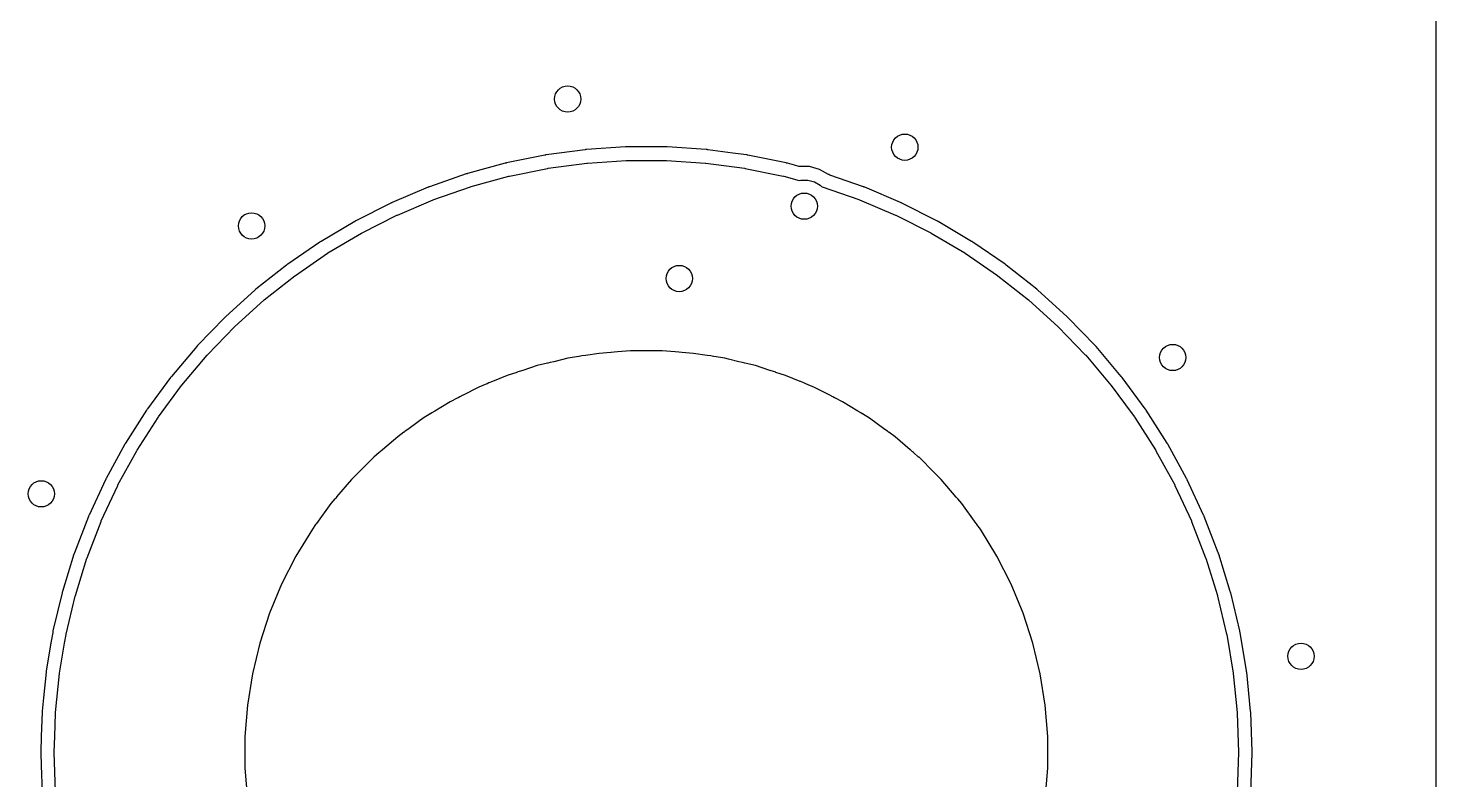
# Model space of a CAD drawing. Header units: inches. Extents: x 0.79 to 7.64, y -5.35 to -0.98.
# Drawn here: x 6.795 to 7.638, y -4.898 to -4.449 of the extents above; entities that cross this region are included whole.
import ezdxf

# ---------------------------------------------------------------- set-up
doc = ezdxf.new("R2010")
doc.units = ezdxf.units.IN
doc.header["$MEASUREMENT"] = 0
doc.layers.add('BLACK', color=250, linetype='CONTINUOUS')

msp = doc.modelspace()

# ---------------------------------------------------------------- linework, layer by layer
at = {"layer": 'BLACK', "linetype": 'CONTINUOUS'}
for p, q in [((7.63778, -1.2601), (7.63778, -5.07848)), ((7.12865, -4.52134), (7.1055, -4.52445)), ((7.12887, -4.52132), (7.12865, -4.52134)), ((7.12892, -4.52131), (7.12887, -4.52132)), ((7.12924, -4.52128), (7.12892, -4.52131)), ((7.12951, -4.52126), (7.12924, -4.52128)), ((7.12924, -4.52128), (7.12924, -4.52128)), ((7.12924, -4.52128), (7.12924, -4.52128)), ((7.15281, -4.5197), (7.12951, -4.52126)), ((7.15303, -4.51968), (7.15281, -4.5197)), ((7.15308, -4.51968), (7.15303, -4.51968)), ((7.1531, -4.51968), (7.15308, -4.51968)), ((7.15341, -4.51967), (7.1531, -4.51968)), ((7.15368, -4.51967), (7.15341, -4.51967)), ((7.17703, -4.51967), (7.15368, -4.51967)), ((7.15368, -4.51967), (7.15368, -4.51967)), ((7.1773, -4.51967), (7.17703, -4.51967)), ((7.17703, -4.51967), (7.17703, -4.51967)), ((7.1776, -4.51968), (7.1773, -4.51967)), ((7.17763, -4.51968), (7.1776, -4.51968)), ((7.17774, -4.51969), (7.17763, -4.51968)), ((7.1779, -4.5197), (7.17774, -4.51969)), ((7.2012, -4.52126), (7.1779, -4.5197)), ((7.20147, -4.52128), (7.2012, -4.52126)), ((7.20179, -4.52131), (7.20147, -4.52128)), ((7.20196, -4.52133), (7.20179, -4.52131)), ((7.20206, -4.52134), (7.20196, -4.52133)), ((7.21709, -4.52336), (7.20206, -4.52134)), ((7.22521, -4.52446), (7.21709, -4.52336)), ((7.08092, -4.52945), (7.05839, -4.53562)), ((7.08118, -4.52938), (7.08092, -4.52945)), ((7.0815, -4.52931), (7.08118, -4.52938)), ((7.08169, -4.52927), (7.0815, -4.52931)), ((7.08176, -4.52925), (7.08169, -4.52927)), ((7.10465, -4.5246), (7.08176, -4.52925)), ((7.08176, -4.52925), (7.08176, -4.52925)), ((7.08176, -4.52925), (7.08176, -4.52925)), ((7.10491, -4.52455), (7.10465, -4.5246)), ((7.10523, -4.5245), (7.10491, -4.52455)), ((7.1055, -4.52445), (7.10523, -4.5245)), ((7.10658, -4.53247), (7.12973, -4.52936)), ((7.12973, -4.52936), (7.13005, -4.52933)), ((7.13005, -4.52933), (7.15335, -4.52777)), ((7.15335, -4.52777), (7.15368, -4.52776)), ((7.15368, -4.52776), (7.17703, -4.52776)), ((7.17703, -4.52776), (7.17736, -4.52777)), ((7.17736, -4.52777), (7.20066, -4.52933)), ((7.20066, -4.52933), (7.20098, -4.52936)), ((7.20098, -4.52936), (7.22413, -4.53247)), ((7.22547, -4.5245), (7.22521, -4.52446)), ((7.22548, -4.5245), (7.22547, -4.5245)), ((7.22547, -4.5245), (7.22547, -4.5245)), ((7.2258, -4.52455), (7.22548, -4.5245)), ((7.22606, -4.5246), (7.2258, -4.52455)), ((7.24895, -4.52925), (7.22606, -4.5246)), ((7.22606, -4.5246), (7.22606, -4.5246)), ((7.22606, -4.5246), (7.22606, -4.5246)), ((7.24921, -4.52931), (7.24895, -4.52925)), ((7.24953, -4.52938), (7.24921, -4.52931)), ((7.24921, -4.52931), (7.24921, -4.52931)), ((7.24921, -4.52931), (7.24921, -4.52931)), ((7.24979, -4.52945), (7.24953, -4.52938)), ((7.24953, -4.52938), (7.24953, -4.52938)), ((7.25398, -4.5306), (7.24979, -4.52945)), ((7.25668, -4.53134), (7.25398, -4.5306)), ((7.25771, -4.53148), (7.25668, -4.53134)), ((7.26295, -4.53148), (7.25771, -4.53148)), ((7.26897, -4.53309), (7.26295, -4.53148)), ((7.26295, -4.53148), (7.26295, -4.53148)), ((7.05757, -4.53588), (7.0355, -4.54354)), ((7.05782, -4.53579), (7.05757, -4.53588)), ((7.05814, -4.5357), (7.05782, -4.53579)), ((7.05839, -4.53562), (7.05814, -4.5357)), ((7.06053, -4.54342), (7.08306, -4.53725)), ((7.08306, -4.53725), (7.08337, -4.53718)), ((7.08337, -4.53718), (7.10626, -4.53253)), ((7.10626, -4.53253), (7.10658, -4.53247)), ((7.22413, -4.53247), (7.22445, -4.53253)), ((7.22445, -4.53253), (7.24627, -4.53696)), ((7.24627, -4.53696), (7.24734, -4.53718)), ((7.24734, -4.53718), (7.24765, -4.53725)), ((7.24765, -4.53725), (7.25682, -4.53976)), ((7.25682, -4.53976), (7.25779, -4.5395)), ((7.25779, -4.5395), (7.2619, -4.5395)), ((7.2619, -4.5395), (7.26587, -4.54057)), ((7.27436, -4.5362), (7.26897, -4.53309)), ((7.27448, -4.53627), (7.27436, -4.5362)), ((7.27436, -4.5362), (7.27436, -4.5362)), ((7.27515, -4.53657), (7.27448, -4.53627)), ((7.2952, -4.54354), (7.27515, -4.53657)), ((7.0347, -4.54385), (7.0132, -4.55297)), ((7.03495, -4.54375), (7.0347, -4.54385)), ((7.03525, -4.54363), (7.03495, -4.54375)), ((7.0355, -4.54354), (7.03525, -4.54363)), ((7.03816, -4.55118), (7.06022, -4.54352)), ((7.06022, -4.54352), (7.06053, -4.54342)), ((7.26587, -4.54057), (7.26943, -4.54262)), ((7.26943, -4.54262), (7.27025, -4.54345)), ((7.27025, -4.54345), (7.27049, -4.54352)), ((7.27049, -4.54352), (7.29255, -4.55118)), ((7.29546, -4.54363), (7.2952, -4.54354)), ((7.29576, -4.54375), (7.29546, -4.54363)), ((7.29601, -4.54385), (7.29576, -4.54375)), ((7.31751, -4.55297), (7.29601, -4.54385)), ((7.01241, -4.55333), (6.99157, -4.56386)), ((7.01265, -4.55321), (7.01241, -4.55333)), ((7.01295, -4.55308), (7.01265, -4.55321)), ((7.0132, -4.55297), (7.01295, -4.55308)), ((7.01635, -4.56042), (7.03786, -4.5513)), ((7.03786, -4.5513), (7.03816, -4.55118)), ((7.29255, -4.55118), (7.29285, -4.5513)), ((7.29285, -4.5513), (7.31435, -4.56042)), ((7.31776, -4.55308), (7.31751, -4.55297)), ((7.31806, -4.55322), (7.31776, -4.55308)), ((7.3183, -4.55333), (7.31806, -4.55322)), ((7.33914, -4.56386), (7.3183, -4.55333)), ((6.99081, -4.56428), (6.97071, -4.57618)), ((6.99104, -4.56415), (6.99081, -4.56428)), ((6.99133, -4.56399), (6.99104, -4.56415)), ((6.99157, -4.56386), (6.99133, -4.56399)), ((6.99521, -4.57109), (7.01606, -4.56055)), ((7.01606, -4.56055), (7.01635, -4.56042)), ((7.31435, -4.56042), (7.31465, -4.56055)), ((7.31465, -4.56055), (7.33549, -4.57109)), ((7.33938, -4.56399), (7.33914, -4.56386)), ((7.33967, -4.56415), (7.33938, -4.56399)), ((7.3399, -4.56428), (7.33967, -4.56415)), ((7.36, -4.57618), (7.3399, -4.56428)), ((6.97484, -4.58314), (6.99493, -4.57124)), ((6.99493, -4.57124), (6.99521, -4.57109)), ((7.33549, -4.57109), (7.33578, -4.57124)), ((7.33578, -4.57124), (7.35587, -4.58314)), ((6.96998, -4.57665), (6.95073, -4.58987)), ((6.97021, -4.5765), (6.96998, -4.57665)), ((6.97048, -4.57633), (6.97021, -4.5765)), ((6.97071, -4.57618), (6.97048, -4.57633)), ((7.36023, -4.57633), (7.36, -4.57618)), ((7.3605, -4.5765), (7.36023, -4.57633)), ((7.36073, -4.57665), (7.3605, -4.5765)), ((7.3605, -4.5765), (7.3605, -4.5765)), ((7.37998, -4.58987), (7.36073, -4.57665)), ((6.95003, -4.59038), (6.9317, -4.60485)), ((6.95025, -4.59022), (6.95003, -4.59038)), ((6.95051, -4.59002), (6.95025, -4.59022)), ((6.95073, -4.58987), (6.95051, -4.59002)), ((6.95531, -4.59654), (6.97456, -4.58332)), ((6.97456, -4.58332), (6.97484, -4.58314)), ((7.35587, -4.58314), (7.35615, -4.58332)), ((7.35615, -4.58332), (7.3754, -4.59654)), ((7.38017, -4.59), (7.37998, -4.58987)), ((7.3802, -4.59002), (7.38017, -4.59)), ((7.38046, -4.59022), (7.3802, -4.59002)), ((7.38068, -4.59038), (7.38046, -4.59022)), ((7.38046, -4.59022), (7.38046, -4.59022)), ((7.399, -4.60485), (7.38068, -4.59038)), ((7.38068, -4.59038), (7.38068, -4.59038)), ((6.93672, -4.6112), (6.95505, -4.59673)), ((6.95505, -4.59673), (6.95531, -4.59654)), ((7.3754, -4.59654), (7.37566, -4.59673)), ((7.37566, -4.59673), (7.39399, -4.6112)), ((6.93104, -4.60541), (6.91372, -4.62108)), ((6.93124, -4.60524), (6.93104, -4.60541)), ((6.93144, -4.60507), (6.93124, -4.60524)), ((6.93149, -4.60503), (6.93144, -4.60507)), ((6.9317, -4.60485), (6.93149, -4.60502)), ((6.93149, -4.60502), (6.93149, -4.60502)), ((6.93149, -4.60502), (6.93149, -4.60503)), ((7.39901, -4.60485), (7.399, -4.60485)), ((7.39922, -4.60502), (7.39901, -4.60485)), ((7.39946, -4.60524), (7.39922, -4.60502)), ((7.39947, -4.60524), (7.39946, -4.60524)), ((7.39967, -4.60541), (7.39947, -4.60524)), ((7.41699, -4.62108), (7.39967, -4.60541)), ((7.39967, -4.60541), (7.39967, -4.60541)), ((7.39967, -4.60541), (7.39967, -4.60541)), ((6.91915, -4.62708), (6.93647, -4.61141)), ((6.93647, -4.61141), (6.93672, -4.6112)), ((7.39399, -4.6112), (7.39424, -4.61141)), ((7.39424, -4.61141), (7.41156, -4.62708)), ((6.9131, -4.62168), (6.89686, -4.63847)), ((6.91329, -4.62149), (6.9131, -4.62168)), ((6.91352, -4.62126), (6.91329, -4.62149)), ((6.91372, -4.62108), (6.91352, -4.62126)), ((7.41719, -4.62126), (7.41699, -4.62108)), ((7.41699, -4.62108), (7.41699, -4.62108)), ((7.41699, -4.62108), (7.41699, -4.62108)), ((7.41742, -4.62149), (7.41719, -4.62126)), ((7.41719, -4.62126), (7.41719, -4.62126)), ((7.41761, -4.62168), (7.41742, -4.62149)), ((7.43385, -4.63847), (7.41761, -4.62168)), ((7.41761, -4.62168), (7.41761, -4.62168)), ((7.41761, -4.62168), (7.41761, -4.62168)), ((6.90268, -4.64409), (6.91891, -4.62731)), ((6.91891, -4.62731), (6.91915, -4.62708)), ((7.41156, -4.62708), (7.4118, -4.62731)), ((7.4118, -4.62731), (7.42803, -4.64409)), ((6.89628, -4.63911), (6.8812, -4.65695)), ((6.89646, -4.63891), (6.89628, -4.63911)), ((6.89668, -4.63867), (6.89646, -4.63891)), ((6.89686, -4.63847), (6.89668, -4.63867)), ((7.43403, -4.63867), (7.43385, -4.63847)), ((7.43385, -4.63847), (7.43385, -4.63847)), ((7.43425, -4.63891), (7.43403, -4.63867)), ((7.43443, -4.63911), (7.43425, -4.63891)), ((7.43425, -4.63891), (7.43425, -4.63891)), ((7.44951, -4.65695), (7.43443, -4.63911)), ((6.88738, -4.66217), (6.90246, -4.64433)), ((6.90246, -4.64433), (6.90268, -4.64409)), ((7.10622, -4.64908), (7.10011, -4.65055)), ((7.10634, -4.64906), (7.10622, -4.64908)), ((7.10622, -4.64908), (7.10622, -4.64908)), ((7.10786, -4.64862), (7.10634, -4.64906)), ((7.10996, -4.64819), (7.10786, -4.64862)), ((7.11004, -4.64817), (7.10996, -4.64819)), ((7.11846, -4.64615), (7.11004, -4.64817)), ((7.11004, -4.64817), (7.11004, -4.64817)), ((7.12503, -4.64511), (7.11846, -4.64615)), ((7.12514, -4.64509), (7.12503, -4.64511)), ((7.12681, -4.64475), (7.12514, -4.64509)), ((7.12889, -4.64449), (7.12681, -4.64475)), ((7.12898, -4.64448), (7.12889, -4.64449)), ((7.1371, -4.64319), (7.12898, -4.64448)), ((7.12898, -4.64448), (7.12898, -4.64448)), ((7.1441, -4.64264), (7.1371, -4.64319)), ((7.1371, -4.64319), (7.1371, -4.64319)), ((7.14421, -4.64263), (7.1441, -4.64264)), ((7.14602, -4.64241), (7.14421, -4.64263)), ((7.14804, -4.64233), (7.14602, -4.64241)), ((7.14813, -4.64233), (7.14804, -4.64233)), ((7.15592, -4.64171), (7.14813, -4.64233)), ((7.14813, -4.64233), (7.14813, -4.64233)), ((7.16342, -4.64171), (7.15592, -4.64171)), ((7.16535, -4.64163), (7.16342, -4.64171)), ((7.16728, -4.64171), (7.16535, -4.64163)), ((7.17479, -4.64171), (7.16728, -4.64171)), ((7.18258, -4.64233), (7.17479, -4.64171)), ((7.17479, -4.64171), (7.17479, -4.64171)), ((7.18267, -4.64233), (7.18258, -4.64233)), ((7.18469, -4.64241), (7.18267, -4.64233)), ((7.1865, -4.64263), (7.18469, -4.64241)), ((7.1866, -4.64264), (7.1865, -4.64263)), ((7.19361, -4.64319), (7.1866, -4.64264)), ((7.20173, -4.64448), (7.19361, -4.64319)), ((7.19361, -4.64319), (7.19361, -4.64319)), ((7.20182, -4.64449), (7.20173, -4.64448)), ((7.20173, -4.64448), (7.20173, -4.64448)), ((7.20389, -4.64475), (7.20182, -4.64449)), ((7.20557, -4.64509), (7.20389, -4.64475)), ((7.20568, -4.64511), (7.20557, -4.64509)), ((7.21225, -4.64615), (7.20568, -4.64511)), ((7.21449, -4.64668), (7.21225, -4.64615)), ((7.21225, -4.64615), (7.21225, -4.64615)), ((7.22067, -4.64817), (7.21449, -4.64668)), ((7.22075, -4.64819), (7.22067, -4.64817)), ((7.22067, -4.64817), (7.22067, -4.64817)), ((7.22285, -4.64862), (7.22075, -4.64819)), ((7.22437, -4.64906), (7.22285, -4.64862)), ((7.2306, -4.65055), (7.22437, -4.64906)), ((7.42803, -4.64409), (7.42825, -4.64433)), ((7.42825, -4.64433), (7.44333, -4.66217)), ((6.88067, -4.65762), (6.86681, -4.67643)), ((6.88083, -4.65741), (6.88067, -4.65762)), ((6.88103, -4.65716), (6.88083, -4.65741)), ((6.8812, -4.65695), (6.88103, -4.65716)), ((7.08216, -4.65638), (7.07328, -4.66006)), ((7.08781, -4.65455), (7.08216, -4.65638)), ((7.08216, -4.65638), (7.08216, -4.65638)), ((7.08792, -4.65451), (7.08781, -4.65455)), ((7.08781, -4.65455), (7.08781, -4.65455)), ((7.08927, -4.654), (7.08792, -4.65451)), ((7.09136, -4.65339), (7.08927, -4.654)), ((7.09143, -4.65337), (7.09136, -4.65339)), ((7.10011, -4.65055), (7.09143, -4.65337)), ((7.09143, -4.65337), (7.09143, -4.65337)), ((7.23927, -4.65337), (7.2306, -4.65055)), ((7.2306, -4.65055), (7.2306, -4.65055)), ((7.2306, -4.65055), (7.2306, -4.65055)), ((7.23935, -4.6534), (7.23927, -4.65337)), ((7.23927, -4.65337), (7.23927, -4.65337)), ((7.24144, -4.654), (7.23935, -4.6534)), ((7.24279, -4.65451), (7.24144, -4.654)), ((7.2429, -4.65455), (7.24279, -4.65451)), ((7.24855, -4.65638), (7.2429, -4.65455)), ((7.2429, -4.65455), (7.2429, -4.65455)), ((7.25743, -4.66006), (7.24855, -4.65638)), ((7.24855, -4.65638), (7.24855, -4.65638)), ((7.44964, -4.6571), (7.44951, -4.65695)), ((7.44968, -4.65715), (7.44964, -4.6571)), ((7.44988, -4.65741), (7.44968, -4.65715)), ((7.45004, -4.65763), (7.44988, -4.65741)), ((7.4639, -4.67643), (7.45004, -4.65763)), ((7.45004, -4.65763), (7.45004, -4.65763)), ((6.87333, -4.68123), (6.88718, -4.66242)), ((6.88718, -4.66242), (6.88738, -4.66217)), ((7.06472, -4.66361), (7.05569, -4.66821)), ((7.06512, -4.66344), (7.06472, -4.66361)), ((7.06472, -4.66361), (7.06472, -4.66361)), ((7.06472, -4.66361), (7.06472, -4.66361)), ((7.06989, -4.66147), (7.06512, -4.66344)), ((7.07001, -4.66142), (7.06989, -4.66147)), ((7.06989, -4.66147), (7.06989, -4.66147)), ((7.07118, -4.66086), (7.07001, -4.66142)), ((7.07321, -4.66009), (7.07118, -4.66086)), ((7.07328, -4.66006), (7.07321, -4.66009)), ((7.07328, -4.66006), (7.07328, -4.66006)), ((7.2575, -4.66009), (7.25743, -4.66006)), ((7.25743, -4.66006), (7.25743, -4.66006)), ((7.25953, -4.66086), (7.2575, -4.66009)), ((7.2607, -4.66142), (7.25953, -4.66086)), ((7.26082, -4.66147), (7.2607, -4.66142)), ((7.26598, -4.66361), (7.26082, -4.66147)), ((7.26082, -4.66147), (7.26082, -4.66147)), ((7.27508, -4.66824), (7.26598, -4.66361)), ((7.26598, -4.66361), (7.26598, -4.66361)), ((7.44333, -4.66217), (7.44353, -4.66242)), ((7.44353, -4.66242), (7.45608, -4.67946)), ((7.04791, -4.67217), (7.03878, -4.67777)), ((7.05259, -4.66979), (7.04791, -4.67217)), ((7.05271, -4.66973), (7.05259, -4.66979)), ((7.05259, -4.66979), (7.05259, -4.66979)), ((7.0537, -4.66915), (7.05271, -4.66973)), ((7.05563, -4.66824), (7.0537, -4.66915)), ((7.05569, -4.66821), (7.05563, -4.66824)), ((7.27701, -4.66915), (7.27508, -4.66824)), ((7.278, -4.66973), (7.27701, -4.66915)), ((7.27812, -4.66979), (7.278, -4.66973)), ((7.2828, -4.67217), (7.27812, -4.66979)), ((7.29192, -4.67776), (7.2828, -4.67217)), ((7.2828, -4.67217), (7.2828, -4.67217)), ((7.2828, -4.67217), (7.2828, -4.67217)), ((7.2828, -4.67217), (7.2828, -4.67217)), ((6.86632, -4.67714), (6.85376, -4.69683)), ((6.86057, -4.70118), (6.87314, -4.68149)), ((6.86647, -4.67692), (6.86632, -4.67714)), ((6.86665, -4.67665), (6.86647, -4.67692)), ((6.86681, -4.67643), (6.86665, -4.67665)), ((6.87314, -4.68149), (6.87333, -4.68123)), ((7.03182, -4.68204), (7.02882, -4.68421)), ((7.03602, -4.67946), (7.03182, -4.68204)), ((7.03182, -4.68204), (7.03182, -4.68204)), ((7.03182, -4.68204), (7.03182, -4.68204)), ((7.03613, -4.67939), (7.03602, -4.67946)), ((7.03695, -4.67883), (7.03613, -4.67939)), ((7.03873, -4.6778), (7.03695, -4.67883)), ((7.03878, -4.67777), (7.03873, -4.6778)), ((7.03878, -4.67777), (7.03878, -4.67777)), ((7.29198, -4.6778), (7.29192, -4.67776)), ((7.29376, -4.67883), (7.29198, -4.6778)), ((7.29458, -4.67939), (7.29376, -4.67883)), ((7.29469, -4.67946), (7.29458, -4.67939)), ((7.29889, -4.68204), (7.29469, -4.67946)), ((7.30805, -4.68869), (7.29889, -4.68204)), ((7.29889, -4.68204), (7.29889, -4.68204)), ((7.29889, -4.68204), (7.29889, -4.68204)), ((7.45608, -4.67946), (7.45738, -4.68123)), ((7.45738, -4.68123), (7.45757, -4.68149)), ((7.45757, -4.68149), (7.46997, -4.70093)), ((7.46405, -4.67665), (7.4639, -4.67643)), ((7.46417, -4.67682), (7.46405, -4.67665)), ((7.46424, -4.67692), (7.46417, -4.67682)), ((7.46437, -4.67712), (7.46424, -4.67692)), ((7.46439, -4.67714), (7.46437, -4.67712)), ((7.47695, -4.69683), (7.46439, -4.67714)), ((7.02027, -4.69042), (7.01655, -4.69313)), ((7.02038, -4.69034), (7.02027, -4.69042)), ((7.02027, -4.69042), (7.02027, -4.69042)), ((7.02102, -4.68982), (7.02038, -4.69034)), ((7.02261, -4.68872), (7.02102, -4.68982)), ((7.02266, -4.68869), (7.02261, -4.68872)), ((7.02882, -4.68421), (7.02266, -4.68869)), ((7.3081, -4.68872), (7.30805, -4.68869)), ((7.30805, -4.68869), (7.30805, -4.68869)), ((7.30969, -4.68982), (7.3081, -4.68872)), ((7.31033, -4.69034), (7.30969, -4.68982)), ((7.31043, -4.69041), (7.31033, -4.69034)), ((7.31416, -4.69313), (7.31043, -4.69041)), ((6.85331, -4.69757), (6.84209, -4.71805)), ((6.85345, -4.69734), (6.85331, -4.69757)), ((6.85361, -4.69706), (6.85345, -4.69734)), ((6.85376, -4.69683), (6.85361, -4.69706)), ((7.01655, -4.69313), (7.00742, -4.70093)), ((7.01655, -4.69313), (7.01655, -4.69313)), ((7.32329, -4.70093), (7.31416, -4.69313)), ((7.31416, -4.69313), (7.31416, -4.69313)), ((7.31416, -4.69313), (7.31416, -4.69313)), ((7.47709, -4.69706), (7.47695, -4.69683)), ((7.47695, -4.69683), (7.47695, -4.69683)), ((7.47726, -4.69734), (7.47709, -4.69706)), ((7.47739, -4.69757), (7.47726, -4.69734)), ((7.48862, -4.71805), (7.47739, -4.69757)), ((6.84919, -4.72194), (6.86041, -4.70146)), ((6.86041, -4.70146), (6.86057, -4.70118)), ((7.0022, -4.70539), (6.99316, -4.71443)), ((7.00545, -4.7026), (7.0022, -4.70539)), ((7.00556, -4.70251), (7.00545, -4.7026)), ((7.00545, -4.7026), (7.00545, -4.7026)), ((7.00604, -4.70206), (7.00556, -4.70251)), ((7.00738, -4.70096), (7.00604, -4.70206)), ((7.00742, -4.70093), (7.00738, -4.70096)), ((7.00742, -4.70093), (7.00742, -4.70093)), ((7.32333, -4.70096), (7.32329, -4.70093)), ((7.32329, -4.70093), (7.32329, -4.70093)), ((7.32467, -4.70206), (7.32333, -4.70096)), ((7.32515, -4.70251), (7.32467, -4.70206)), ((7.32525, -4.7026), (7.32515, -4.70251)), ((7.3283, -4.70521), (7.32525, -4.7026)), ((7.32851, -4.70539), (7.3283, -4.70521)), ((7.33759, -4.71446), (7.32851, -4.70539)), ((7.32851, -4.70539), (7.32851, -4.70539)), ((7.46997, -4.70093), (7.47013, -4.70118)), ((7.47013, -4.70118), (7.4703, -4.70146)), ((7.4703, -4.70146), (7.47976, -4.71873)), ((6.99166, -4.71592), (6.98885, -4.71873)), ((6.99176, -4.71582), (6.99166, -4.71592)), ((6.99166, -4.71592), (6.99166, -4.71592)), ((6.99208, -4.71546), (6.99176, -4.71582)), ((6.99312, -4.71446), (6.99208, -4.71546)), ((6.99316, -4.71443), (6.99312, -4.71446)), ((6.99316, -4.71443), (6.99316, -4.71443)), ((7.33863, -4.71546), (7.33759, -4.71446)), ((7.33895, -4.71582), (7.33863, -4.71546)), ((7.34186, -4.71873), (7.33895, -4.71582)), ((6.8417, -4.71882), (6.83187, -4.74001)), ((6.83921, -4.74341), (6.84904, -4.72223)), ((6.84182, -4.71858), (6.8417, -4.71882)), ((6.84196, -4.71829), (6.84182, -4.71858)), ((6.84209, -4.71805), (6.84196, -4.71829)), ((6.84904, -4.72223), (6.84919, -4.72194)), ((6.98885, -4.71873), (6.97997, -4.72913)), ((6.98885, -4.71873), (6.98885, -4.71873)), ((7.35077, -4.72916), (7.34186, -4.71873)), ((7.47976, -4.71873), (7.48152, -4.72194)), ((7.48152, -4.72194), (7.48167, -4.72223)), ((7.48167, -4.72223), (7.4915, -4.74341)), ((7.48872, -4.71825), (7.48862, -4.71805)), ((7.48874, -4.71829), (7.48872, -4.71825)), ((7.48889, -4.71858), (7.48874, -4.71829)), ((7.48901, -4.71883), (7.48889, -4.71858)), ((7.49884, -4.74001), (7.48901, -4.71883)), ((6.97659, -4.73308), (6.96794, -4.745)), ((6.97897, -4.7303), (6.97659, -4.73308)), ((6.97907, -4.73018), (6.97897, -4.7303)), ((6.97897, -4.7303), (6.97897, -4.7303)), ((6.97925, -4.72994), (6.97907, -4.73018)), ((6.97994, -4.72917), (6.97925, -4.72994)), ((6.97997, -4.72913), (6.97994, -4.72917)), ((7.35146, -4.72994), (7.35077, -4.72916)), ((7.35164, -4.73018), (7.35146, -4.72994)), ((7.35174, -4.7303), (7.35164, -4.73018)), ((7.35412, -4.73308), (7.35174, -4.7303)), ((7.3628, -4.74503), (7.35412, -4.73308)), ((6.83153, -4.74081), (6.82314, -4.7626)), ((6.83163, -4.74056), (6.83153, -4.74081)), ((6.83176, -4.74025), (6.83163, -4.74056)), ((6.83187, -4.74001), (6.83176, -4.74025)), ((7.49895, -4.74026), (7.49884, -4.74001)), ((7.49884, -4.74001), (7.49884, -4.74001)), ((7.49908, -4.74056), (7.49895, -4.74026)), ((7.49918, -4.74081), (7.49908, -4.74056)), ((7.50757, -4.7626), (7.49918, -4.74081)), ((6.83069, -4.76551), (6.83908, -4.74371)), ((6.83908, -4.74371), (6.83921, -4.74341)), ((6.9655, -4.74835), (6.95564, -4.76444)), ((6.96747, -4.74564), (6.9655, -4.74835)), ((6.9655, -4.74835), (6.9655, -4.74835)), ((6.96757, -4.74551), (6.96747, -4.74564)), ((6.96763, -4.74541), (6.96757, -4.74551)), ((6.96791, -4.74503), (6.96763, -4.74541)), ((6.96794, -4.745), (6.96791, -4.74503)), ((7.36308, -4.74541), (7.3628, -4.74503)), ((7.36314, -4.74551), (7.36308, -4.74541)), ((7.36521, -4.74835), (7.36314, -4.74551)), ((7.37507, -4.76444), (7.36521, -4.74835)), ((7.36521, -4.74835), (7.36521, -4.74835)), ((7.36521, -4.74835), (7.36521, -4.74835)), ((7.4915, -4.74341), (7.49163, -4.74372)), ((7.49163, -4.74372), (7.50002, -4.76551)), ((6.82285, -4.76342), (6.81593, -4.78572)), ((6.82294, -4.76316), (6.82285, -4.76342)), ((6.82304, -4.76286), (6.82294, -4.76316)), ((6.82314, -4.7626), (6.82304, -4.76286)), ((6.82366, -4.78812), (6.83058, -4.76582)), ((6.83058, -4.76582), (6.83069, -4.76551)), ((6.95564, -4.76444), (6.94707, -4.78126)), ((6.95564, -4.76444), (6.95564, -4.76444)), ((7.38364, -4.78126), (7.37507, -4.76444)), ((7.37507, -4.76444), (7.37507, -4.76444)), ((7.37507, -4.76444), (7.37507, -4.76444)), ((7.37507, -4.76444), (7.37507, -4.76444)), ((7.50002, -4.76551), (7.50013, -4.76582)), ((7.50013, -4.76582), (7.50705, -4.78812)), ((7.50764, -4.76278), (7.50757, -4.7626)), ((7.50766, -4.76285), (7.50764, -4.76278)), ((7.50777, -4.76316), (7.50766, -4.76285)), ((7.50786, -4.76342), (7.50777, -4.76316)), ((7.50777, -4.76316), (7.50777, -4.76316)), ((7.50777, -4.76316), (7.50777, -4.76316)), ((7.51477, -4.78572), (7.50786, -4.76342)), ((6.94707, -4.78126), (6.93985, -4.7987)), ((7.39086, -4.7987), (7.38364, -4.78126)), ((6.81571, -4.78656), (6.81029, -4.80928)), ((6.81577, -4.7863), (6.81571, -4.78656)), ((6.81586, -4.78598), (6.81577, -4.7863)), ((6.81593, -4.78572), (6.81586, -4.78598)), ((6.81816, -4.81115), (6.82358, -4.78844)), ((6.82358, -4.78844), (6.82366, -4.78812)), ((7.50705, -4.78812), (7.50713, -4.78844)), ((7.50713, -4.78844), (7.51255, -4.81115)), ((7.51485, -4.78598), (7.51477, -4.78572)), ((7.51494, -4.7863), (7.51485, -4.78598)), ((7.515, -4.78656), (7.51494, -4.7863)), ((7.52042, -4.80928), (7.515, -4.78656)), ((7.515, -4.78656), (7.515, -4.78656)), ((7.515, -4.78656), (7.515, -4.78656)), ((6.93985, -4.7987), (6.93402, -4.81665)), ((7.39669, -4.81665), (7.39086, -4.7987)), ((6.81023, -4.80954), (6.81017, -4.80986)), ((6.81029, -4.80928), (6.81023, -4.80954)), ((7.52048, -4.80954), (7.52042, -4.80928)), ((7.52054, -4.80986), (7.52048, -4.80954)), ((6.80925, -4.8153), (6.80623, -4.83316)), ((6.81012, -4.81013), (6.80925, -4.8153)), ((6.80925, -4.8153), (6.80925, -4.8153)), ((6.81017, -4.80986), (6.81012, -4.81013)), ((6.81421, -4.8345), (6.81722, -4.81665)), ((6.81722, -4.81665), (6.8181, -4.81147)), ((6.8181, -4.81147), (6.81816, -4.81115)), ((6.93402, -4.81665), (6.92961, -4.835)), ((6.93402, -4.81665), (6.93402, -4.81665)), ((7.4011, -4.835), (7.39669, -4.81665)), ((7.51255, -4.81115), (7.51261, -4.81147)), ((7.51261, -4.81147), (7.5165, -4.8345)), ((7.52059, -4.81013), (7.52054, -4.80986)), ((7.52447, -4.83316), (7.52059, -4.81013)), ((6.80612, -4.83401), (6.80458, -4.84936)), ((6.80615, -4.83375), (6.80612, -4.83401)), ((6.80619, -4.83342), (6.80615, -4.83375)), ((6.8062, -4.83341), (6.80619, -4.83342)), ((6.80619, -4.83342), (6.80619, -4.83342)), ((6.80623, -4.83316), (6.8062, -4.83341)), ((6.81183, -4.85806), (6.81417, -4.83482)), ((6.81417, -4.83482), (6.81421, -4.8345)), ((6.92961, -4.835), (6.92666, -4.85364)), ((7.40405, -4.85364), (7.4011, -4.835)), ((7.5165, -4.8345), (7.51654, -4.83482)), ((7.51654, -4.83482), (7.51888, -4.85806)), ((7.52451, -4.83342), (7.52447, -4.83316)), ((7.52456, -4.83375), (7.52451, -4.83342)), ((7.52459, -4.83401), (7.52456, -4.83375)), ((7.52693, -4.85725), (7.52459, -4.83401)), ((6.80458, -4.84936), (6.80378, -4.85725)), ((6.80372, -4.85811), (6.80325, -4.87218)), ((6.80373, -4.85801), (6.80372, -4.85811)), ((6.80374, -4.85784), (6.80373, -4.85801)), ((6.80376, -4.85752), (6.80374, -4.85784)), ((6.80378, -4.85725), (6.80376, -4.85752)), ((6.81134, -4.87245), (6.81181, -4.85839)), ((6.81181, -4.85839), (6.81183, -4.85806)), ((6.92666, -4.85364), (6.92518, -4.87245)), ((6.92666, -4.85364), (6.92666, -4.85364)), ((7.40553, -4.87245), (7.40405, -4.85364)), ((7.51888, -4.85806), (7.5189, -4.85839)), ((7.5189, -4.85839), (7.51968, -4.88173)), ((7.52695, -4.85752), (7.52693, -4.85725)), ((7.52697, -4.85785), (7.52695, -4.85752)), ((7.52699, -4.85812), (7.52697, -4.85785)), ((7.52777, -4.88146), (7.52699, -4.85812)), ((6.80323, -4.87277), (6.80294, -4.88146)), ((6.80325, -4.87218), (6.80323, -4.87277)), ((6.80323, -4.87277), (6.80323, -4.87277)), ((6.81103, -4.88173), (6.81134, -4.87245)), ((6.92518, -4.87245), (6.92518, -4.89133)), ((7.40553, -4.89133), (7.40553, -4.87245)), ((6.80294, -4.88146), (6.80294, -4.88173)), ((6.80294, -4.88173), (6.80294, -4.88205)), ((6.80294, -4.88205), (6.80294, -4.88232)), ((6.80294, -4.88232), (6.80319, -4.88977)), ((6.81103, -4.88205), (6.81103, -4.88173)), ((6.81181, -4.90539), (6.81103, -4.88205)), ((7.51968, -4.88205), (7.5189, -4.90539)), ((7.51968, -4.88173), (7.51968, -4.88205)), ((7.52699, -4.90566), (7.52777, -4.88232)), ((7.52777, -4.88173), (7.52777, -4.88146)), ((7.52777, -4.88205), (7.52777, -4.88173)), ((7.52777, -4.88232), (7.52777, -4.88205)), ((6.80319, -4.88977), (6.80372, -4.90566)), ((6.92518, -4.89133), (6.92666, -4.91014)), ((7.40405, -4.91014), (7.40553, -4.89133))]:
    msp.add_line(p, q, dxfattribs=at)
at = {"layer": 'BLACK'}
for centre in [(7.11826, -4.49102), (7.32001, -4.51984), (7.25984, -4.55512), (6.92913, -4.56693), (7.18504, -4.59843), (7.48031, -4.64567), (6.8033, -4.72724), (7.55709, -4.82441)]:
    msp.add_circle(centre, 0.00787, dxfattribs=at)
at = {"layer": 'WHITE'}
for centre in [(7.11826, -4.49102), (7.32001, -4.51984), (7.25984, -4.55512), (6.92913, -4.56693), (7.18504, -4.59843), (7.48031, -4.64567), (6.8033, -4.72724), (7.55709, -4.82441)]:
    msp.add_circle(centre, 0.00787, dxfattribs=at)

doc.saveas('drawing.dxf')
